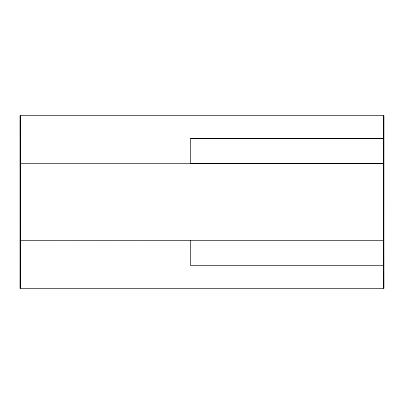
<?xml version="1.0" encoding="UTF-8"?>
<svg xmlns="http://www.w3.org/2000/svg" width="404" height="404" viewBox="0 0 404 404"><rect width="100%" height="100%" fill="white"/><g stroke="black" fill="none" stroke-linecap="round" stroke-linejoin="round"><path stroke-width="0.61" d="M383.785 288.365L383.734 240.658L20.23 240.607L20.2 115.635L383.785 115.635L383.785 288.365L20.2 288.365L20.2 115.635M20.2 288.365L20.225 240.602M383.785 115.635L383.739 240.658M190.643 138.395L383.775 138.385L190.643 138.395L190.648 163.403L383.734 163.393L20.205 163.347M383.8 265.655L190.643 265.65L190.643 240.653"/></g></svg>
